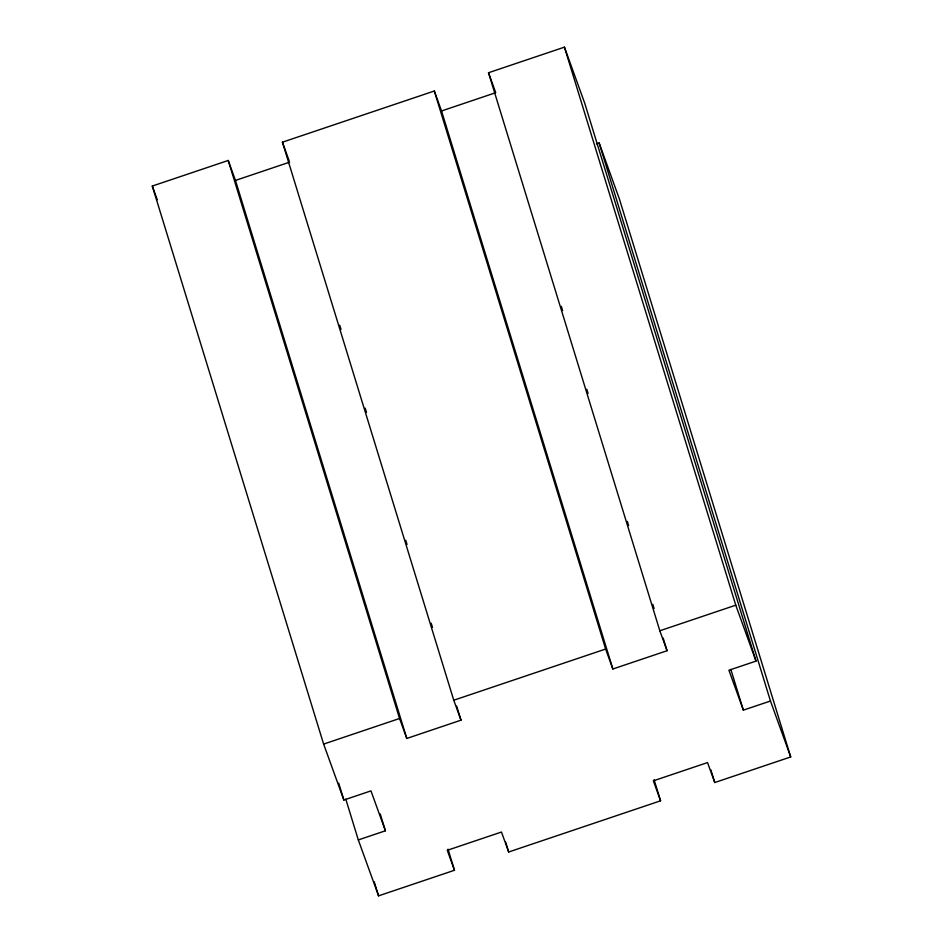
<?xml version="1.0" encoding="UTF-8"?>
<svg xmlns="http://www.w3.org/2000/svg" width="943" height="943" viewBox="0 0 943 943"><rect width="100%" height="100%" fill="white"/><g stroke="black" fill="none" stroke-linecap="round" stroke-linejoin="round"><path stroke-width="1.41" d="M448.019 849.171L454.491 870.259L378.556 895.85L358.316 839.93L385.416 830.795L370.964 790.882L343.865 800.018L323.626 744.086L152.294 186.054L228.241 160.463L235.455 180.419L406.787 738.452L460.986 720.181L456.66 706.13M460.986 720.181L453.76 700.225L282.428 142.193L434.31 91.011L441.536 110.968L612.856 669L667.055 650.729L663.165 638.081M667.055 650.729L659.829 630.773L488.509 72.741L564.444 47.15L584.684 103.07L756.003 661.102L728.915 670.237L743.355 710.15L770.455 701.014L599.135 142.982L596.424 143.902M235.455 180.419L289.654 162.161M441.536 110.968L495.723 92.697L488.509 72.741M323.626 744.086L399.561 718.495L228.241 160.463M453.76 700.225L605.63 649.043L434.31 91.011M659.829 630.773L735.764 605.182L564.444 47.15M454.491 870.259L447.277 850.303L501.464 832.032L508.69 851.989L660.571 800.807L654.088 779.72M660.571 800.807L653.346 780.839L707.545 762.581L714.759 782.537L790.705 756.946L619.374 198.914L599.135 142.982M735.764 605.182L756.003 661.102M770.455 701.014L790.705 756.946M605.63 649.043L612.856 669M282.428 142.193L289.171 160.829M399.561 718.495L406.787 738.452M152.294 186.054L157.233 199.704M730.849 669.389L743.355 710.15M710.881 769.889L714.759 782.537M561.321 306.357L562.617 310.565M586.782 389.282L588.078 393.502M627.354 521.408L628.639 525.628M652.815 604.345L654.1 608.565M505.672 842.146L508.69 851.989M339.716 325.205L341.012 329.425M365.177 408.142L366.473 412.35M405.738 540.268L407.034 544.476M431.199 623.193L432.495 627.413M380.229 813.927L385.416 830.795M374.241 881.799L378.556 895.85M345.798 799.157L358.316 839.93M338.69 783.15L343.865 800.018"/></g></svg>
